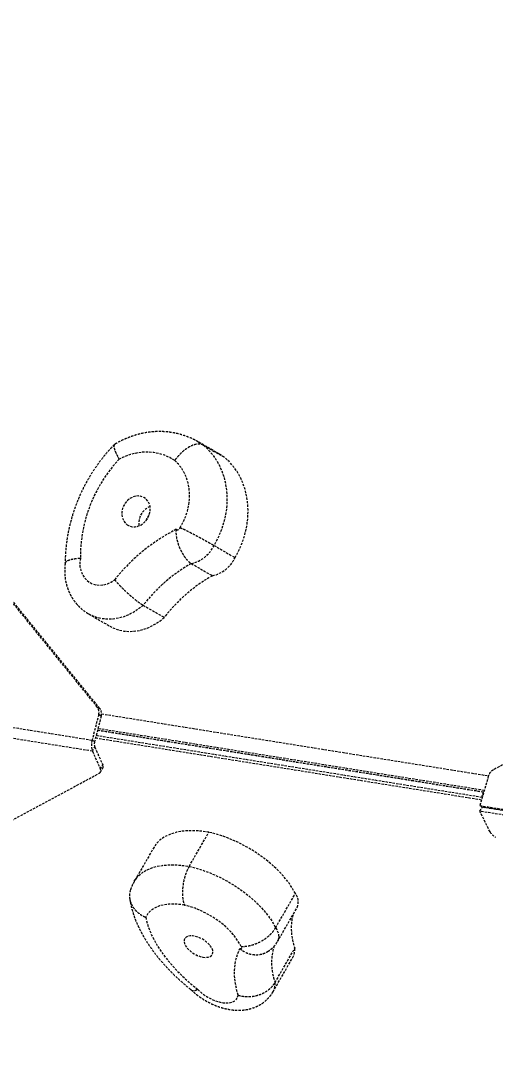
# Model space of a CAD drawing. Header units: millimetres. Extents: x -5934 to 4978, y -3536 to 3518.
# Drawn here: x 854 to 1110, y 130 to 686 of the extents above; entities that cross this region are included whole.
import ezdxf

# ---------------------------------------------------------------- set-up
doc = ezdxf.new("R2010")
doc.units = ezdxf.units.MM
doc.linetypes.add('HIDDEN', pattern=[1.905, 1.27, -0.635])
for name, color, linetype in [('DIKOM_ОБЪЕКТ', 7, 'Continuous'), ('DIKOM_РАЗМЕР_ЗОНА', 7, 'Continuous'), ('DIKOM_РАЗМЕР_ОБЪЕКТА', 7, 'Continuous')]:
    doc.layers.add(name, color=color, linetype=linetype)
doc.styles.add('style1', font='arialbd.ttf', dxfattribs={"width": 0.8})
doc.dimstyles.new('1-50', dxfattribs={"dimtxt": 300, "dimasz": 200, "dimexe": 100, "dimexo": 0, "dimgap": 100, "dimtad": 1, "dimtxsty": 'style1', "dimcen": 200, "dimclrd": 7, "dimclre": 7, "dimclrt": 7, "dimadec": 1, "dimazin": 2, "dimtfac": 1, "dimtmove": 0, "dimatfit": 2, "dimfxl": 0, "dimlwd": 25, "dimlwe": 18, "dimarcsym": 0})

# ---------------------------------------------------------------- blocks, each defined once
blk = doc.blocks.new('*D0')
at = {"layer": 'Defpoints', "color": 0, "transparency": 16777216}
for p in [(-2296.89, 639), (2643.2, 244.5), (2643.2, -1241.2)]:
    blk.add_point(p, dxfattribs=at)
at = {"layer": 'DIKOM_РАЗМЕР_ОБЪЕКТА', "color": 7, "lineweight": 18, "transparency": 16777216}
for p, q in [((-2296.89, 639), (-2296.89, -1341.2)), ((2643.2, 244.5), (2643.2, -1341.2))]:
    blk.add_line(p, q, dxfattribs=at)
at = {"layer": 'DIKOM_РАЗМЕР_ОБЪЕКТА', "color": 7, "lineweight": 25, "transparency": 16777216}
blk.add_line((-2096.89, -1241.2), (2443.2, -1241.2), dxfattribs=at)
at = {"layer": 'DIKOM_РАЗМЕР_ОБЪЕКТА', "color": 7, "transparency": 16777216}
for points in [[(-2096.89, -1207.86), (-2096.89, -1274.53), (-2296.89, -1241.2)], [(2443.2, -1207.86), (2443.2, -1274.53), (2643.2, -1241.2)]]:
    blk.add_solid(points, dxfattribs=at)
at = {"layer": 'DIKOM_РАЗМЕР_ОБЪЕКТА', "color": 7, "transparency": 16777216, "insert": (101.53, -873.15), "char_height": 300, "attachment_point": 5, "style": 'style1'}
blk.add_mtext('{\\fArial|b0|i0|c204|p34;\\H1.75x;4950}', dxfattribs=at)
blk = doc.blocks.new('*D1')
at = {"layer": 'Defpoints', "color": 0, "transparency": 16777216}
for p in [(-1315.67, 1399.62), (-2761.53, -516.72), (2199.14, -516.72)]:
    blk.add_point(p, dxfattribs=at)
at = {"layer": 'DIKOM_РАЗМЕР_ОБЪЕКТА', "color": 7, "lineweight": 18, "transparency": 16777216}
for p, q in [((-1315.67, 1399.62), (-2861.53, 1399.62)), ((2199.14, -516.72), (-2861.53, -516.72))]:
    blk.add_line(p, q, dxfattribs=at)
at = {"layer": 'DIKOM_РАЗМЕР_ОБЪЕКТА', "color": 7, "lineweight": 25, "transparency": 16777216}
blk.add_line((-2761.53, 1199.62), (-2761.53, -316.72), dxfattribs=at)
at = {"layer": 'DIKOM_РАЗМЕР_ОБЪЕКТА', "color": 7, "transparency": 16777216}
for points in [[(-2794.86, 1199.62), (-2728.19, 1199.62), (-2761.53, 1399.62)], [(-2794.86, -316.72), (-2728.19, -316.72), (-2761.53, -516.72)]]:
    blk.add_solid(points, dxfattribs=at)
at = {"layer": 'DIKOM_РАЗМЕР_ОБЪЕКТА', "color": 7, "transparency": 16777216, "insert": (-3129.58, 684.6), "char_height": 300, "attachment_point": 5, "rotation": 90, "style": 'style1'}
blk.add_mtext('{\\fArial|b0|i0|c204|p34;\\H1.75x;1950}', dxfattribs=at)
blk = doc.blocks.new('*D2')
at = {"layer": 'Defpoints', "color": 0, "transparency": 16777216}
for p in [(-2311.07, 3518.49), (-5291.95, -2644.37), (2643.33, -2644.37)]:
    blk.add_point(p, dxfattribs=at)
at = {"layer": 'DIKOM_РАЗМЕР_ЗОНА', "color": 7, "lineweight": 18, "transparency": 16777216}
for p, q in [((-2311.07, 3518.49), (-5391.95, 3518.49)), ((2643.33, -2644.37), (-5391.95, -2644.37))]:
    blk.add_line(p, q, dxfattribs=at)
at = {"layer": 'DIKOM_РАЗМЕР_ЗОНА', "color": 7, "lineweight": 25, "transparency": 16777216}
blk.add_line((-5291.95, 3318.49), (-5291.95, -2444.37), dxfattribs=at)
at = {"layer": 'DIKOM_РАЗМЕР_ЗОНА', "color": 7, "transparency": 16777216}
for points in [[(-5325.28, 3318.49), (-5258.61, 3318.49), (-5291.95, 3518.49)], [(-5325.28, -2444.37), (-5258.61, -2444.37), (-5291.95, -2644.37)]]:
    blk.add_solid(points, dxfattribs=at)
at = {"layer": 'DIKOM_РАЗМЕР_ЗОНА', "color": 7, "transparency": 16777216, "insert": (-5660, 631.36), "char_height": 300, "attachment_point": 5, "rotation": 90, "style": 'style1'}
blk.add_mtext('{\\fArial|b0|i0|c204|p34;\\H1.75x;6150}', dxfattribs=at)
blk = doc.blocks.new('*D3')
at = {"layer": 'Defpoints', "color": 0, "transparency": 16777216}
for p in [(-4645.22, 715.38), (4976.69, 143.64), (4976.69, -3436.45)]:
    blk.add_point(p, dxfattribs=at)
at = {"layer": 'DIKOM_РАЗМЕР_ЗОНА', "color": 7, "lineweight": 18, "transparency": 16777216}
for p, q in [((-4645.22, 715.38), (-4645.22, -3536.45)), ((4976.69, 143.64), (4976.69, -3536.45))]:
    blk.add_line(p, q, dxfattribs=at)
at = {"layer": 'DIKOM_РАЗМЕР_ЗОНА', "color": 7, "lineweight": 25, "transparency": 16777216}
blk.add_line((-4445.22, -3436.45), (4776.69, -3436.45), dxfattribs=at)
at = {"layer": 'DIKOM_РАЗМЕР_ЗОНА', "color": 7, "transparency": 16777216}
for points in [[(-4445.22, -3403.11), (-4445.22, -3469.78), (-4645.22, -3436.45)], [(4776.69, -3403.11), (4776.69, -3469.78), (4976.69, -3436.45)]]:
    blk.add_solid(points, dxfattribs=at)
at = {"layer": 'DIKOM_РАЗМЕР_ЗОНА', "color": 7, "transparency": 16777216, "insert": (87.74, -3068.4), "char_height": 300, "attachment_point": 5, "style": 'style1'}
blk.add_mtext('{\\fArial|b0|i0|c204|p34;\\H1.75x;9600}', dxfattribs=at)

msp = doc.modelspace()

# ---------------------------------------------------------------- linework, layer by layer
at = {"layer": 'DIKOM_ОБЪЕКТ', "color": 7, "linetype": 'HIDDEN', "lineweight": 15}
for p, q in [((895.13, 315.315), (778.157, 459.282)), ((896.496, 314.526), (779.523, 458.493)), ((949.54, 458.379), (952.425, 456.53)), ((960.942, 451.796), (949.56, 458.367)), ((952.425, 456.53), (963.808, 449.958)), ((963.808, 449.958), (960.942, 451.796)), ((958.116, 402.468), (969.498, 395.896)), ((945.857, 392.703), (957.24, 386.131)), ((1288.261, 377.971), (1108.869, 281.443)), ((919.894, 370.222), (931.277, 363.651)), ((890.503, 365.498), (901.885, 358.927)), ((774.338, 316.361), (892.334, 297.474)), ((895.13, 315.315), (896.496, 314.526)), ((897.431, 311.648), (1106.212, 278.226)), ((892.514, 291.476), (774.541, 310.36)), ((895.889, 311.17), (892.334, 297.474)), ((897.255, 310.381), (893.7, 296.685)), ((897.255, 310.381), (895.889, 311.17)), ((895.29, 302.812), (1103.649, 269.457)), ((895.322, 302.933), (1103.684, 269.577)), ((1103.896, 270.304), (895.511, 303.662)), ((892.334, 297.474), (893.7, 296.685)), ((1102.391, 265.146), (894.166, 298.479)), ((1102.797, 266.537), (894.529, 299.877)), ((892.514, 291.476), (893.79, 293.686)), ((892.514, 291.476), (896.765, 281.98)), ((893.79, 293.686), (898.041, 284.19)), ((896.765, 281.98), (898.041, 284.19)), ((785.011, 219.748), (896.201, 279.583)), ((896.819, 280.164), (898.095, 282.374)), ((1106.149, 278.026), (1101.526, 262.179)), ((1102.723, 266.548), (1103.485, 269.484)), ((1101.526, 262.179), (1210.578, 244.721)), ((1102.892, 261.39), (1101.526, 262.179)), ((1102.892, 261.39), (1210.277, 244.199)), ((1101.619, 259.085), (1102.895, 261.295)), ((1208.955, 241.902), (1101.619, 259.085)), ((1107.052, 247.965), (1101.619, 259.085)), ((1210.227, 244.112), (1102.895, 261.295)), ((944.714, 229.364), (955.347, 247.781)), ((925.751, 239.715), (915.117, 221.298)), ((991.396, 196.306), (1002.029, 214.723)), ((992.391, 188.818), (1003.024, 207.235)), ((991.07, 166.75), (1001.703, 185.167)), ((989.953, 161.707), (1000.587, 180.124))]:
    msp.add_line(p, q, dxfattribs=at)
at = {"layer": 'DIKOM_ОБЪЕКТ', "color": 7, "linetype": 'HIDDEN', "lineweight": 15, "flags": 128}
for points in [[(952.425, 456.53), (954.908, 454.238), (957.157, 451.683), (959.155, 448.885), (960.885, 445.866), (962.335, 442.652), (963.491, 439.267), (964.345, 435.74), (964.889, 432.099), (965.12, 428.373), (965.036, 424.592), (964.636, 420.787), (963.925, 416.989), (962.908, 413.227), (961.593, 409.534), (959.992, 405.938), (958.116, 402.468)], [(936.896, 448.271), (934.307, 449.828), (931.55, 451.073), (928.652, 451.992), (925.642, 452.578), (922.55, 452.824), (919.408, 452.728), (916.246, 452.29), (913.097, 451.515), (909.99, 450.411), (906.959, 448.989)], [(939.796, 412.078), (941.394, 414.893), (942.713, 417.842), (943.738, 420.887), (944.455, 423.991), (944.855, 427.114), (944.934, 430.218), (944.69, 433.262), (944.126, 436.21), (943.25, 439.024), (942.073, 441.67), (940.608, 444.112), (938.876, 446.322), (936.896, 448.271)], [(969.498, 395.896), (971.374, 399.366), (972.976, 402.962), (974.29, 406.656), (975.307, 410.417), (976.019, 414.215), (976.418, 418.02), (976.503, 421.801), (976.272, 425.527), (975.727, 429.168), (974.873, 432.696), (973.717, 436.08), (972.268, 439.295), (970.537, 442.313), (968.539, 445.111), (966.29, 447.667), (963.808, 449.958)], [(911.23, 413.666), (912.535, 412.957), (913.983, 412.57), (915.515, 412.521), (917.068, 412.812), (918.579, 413.431), (919.986, 414.353), (921.231, 415.54), (922.262, 416.942), (923.039, 418.504), (923.529, 420.161), (923.712, 421.844), (923.581, 423.486), (923.141, 425.019), (922.409, 426.38), (921.417, 427.514), (920.204, 428.374), (918.821, 428.924), (917.323, 429.143), (915.772, 429.021), (914.232, 428.564), (912.766, 427.789), (911.434, 426.73), (910.289, 425.429), (909.38, 423.939), (908.744, 422.321), (908.405, 420.643), (908.379, 418.971), (908.667, 417.376), (909.256, 415.921), (910.122, 414.667), (911.23, 413.666)], [(885.998, 395.6), (885.722, 393.364), (885.788, 391.161), (886.193, 389.051), (886.925, 387.091), (887.966, 385.336), (889.287, 383.834), (890.851, 382.626), (892.615, 381.744), (894.532, 381.213), (896.549, 381.048), (898.61, 381.253), (900.659, 381.822), (902.641, 382.74), (904.5, 383.982)], [(919.894, 370.222), (917.463, 368.223), (914.878, 366.501), (912.172, 365.075), (909.377, 363.965), (906.528, 363.183), (903.66, 362.74), (900.809, 362.64), (898.01, 362.885), (895.297, 363.472), (892.703, 364.394), (890.456, 365.525)], [(901.885, 358.927), (904.086, 357.823), (906.679, 356.901), (909.392, 356.313), (912.191, 356.068), (915.043, 356.168), (917.91, 356.612), (920.759, 357.393), (923.554, 358.504), (926.261, 359.929), (928.846, 361.652), (931.277, 363.651)], [(955.347, 247.781), (951.526, 248.321), (947.848, 248.59), (944.342, 248.588), (941.037, 248.313), (937.959, 247.769), (935.133, 246.959), (932.58, 245.89), (930.322, 244.571), (928.376, 243.011), (926.758, 241.225), (925.751, 239.715)], [(1002.029, 214.723), (1000.55, 217.374), (998.785, 220.041), (996.749, 222.703), (994.457, 225.337), (991.929, 227.922), (989.185, 230.438), (986.247, 232.864), (983.139, 235.18), (979.886, 237.369), (976.514, 239.412), (973.05, 241.292), (969.522, 242.995), (965.959, 244.507), (962.39, 245.815), (958.843, 246.91), (955.347, 247.781)], [(915.119, 221.301), (916.124, 222.807), (917.743, 224.594), (919.689, 226.154), (921.947, 227.473), (924.5, 228.542), (927.326, 229.352), (930.404, 229.896), (933.709, 230.171), (937.215, 230.173), (940.893, 229.904), (944.714, 229.364)], [(944.714, 229.364), (948.21, 228.493), (951.757, 227.398), (955.326, 226.09), (958.889, 224.578), (962.417, 222.875), (965.881, 220.994), (969.253, 218.952), (972.506, 216.763), (975.614, 214.447), (978.552, 212.021), (981.296, 209.505), (983.824, 206.92), (986.115, 204.286), (988.152, 201.624), (989.917, 198.957), (991.396, 196.306)], [(942.112, 208.492), (939.126, 208.871), (936.274, 209.011), (933.584, 208.911), (931.082, 208.573), (928.795, 207.998), (926.744, 207.194), (924.951, 206.168), (923.433, 204.93), (922.205, 203.494), (921.279, 201.872)], [(972.749, 186.145), (971.6, 188.315), (970.157, 190.503), (968.437, 192.683), (966.464, 194.828), (964.261, 196.91), (961.855, 198.904), (959.278, 200.784), (956.561, 202.526), (953.739, 204.11), (950.846, 205.515), (947.92, 206.723), (944.996, 207.72), (942.112, 208.492)], [(921.279, 201.872), (922.023, 198.748), (923.089, 195.543), (924.471, 192.275), (926.161, 188.961), (928.151, 185.62), (930.43, 182.268), (932.986, 178.924), (935.805, 175.605), (938.871, 172.331), (942.169, 169.117), (945.68, 165.982), (949.387, 162.942)], [(991.396, 196.306), (992.152, 194.899), (992.68, 193.526), (992.971, 192.211), (993.019, 190.974), (992.824, 189.836), (992.39, 188.816), (992.389, 188.815)], [(952.155, 180.403), (953.599, 180.26), (954.886, 180.357), (955.962, 180.688), (956.782, 181.24), (957.315, 181.991), (957.537, 182.91), (957.439, 183.959), (957.026, 185.096), (956.315, 186.274), (955.334, 187.444), (954.124, 188.558), (952.735, 189.572), (951.222, 190.444), (949.649, 191.137), (948.079, 191.624), (946.577, 191.884), (945.204, 191.907), (944.017, 191.692), (943.064, 191.248), (942.384, 190.593), (942.005, 189.754), (941.942, 188.765), (942.199, 187.666), (942.764, 186.503), (943.614, 185.323), (944.715, 184.175), (946.022, 183.105), (947.48, 182.158), (949.031, 181.371), (950.611, 180.778), (952.155, 180.403)], [(971.115, 159.922), (970.203, 163.438), (969.584, 166.87), (969.261, 170.208), (969.234, 173.439), (969.504, 176.552), (970.069, 179.535), (970.928, 182.38), (972.077, 185.075)], [(972.077, 185.075), (972.387, 185.026), (972.658, 185.041), (972.872, 185.119), (973.013, 185.255), (973.073, 185.44), (973.046, 185.66), (972.936, 185.901), (972.749, 186.145)], [(949.387, 162.942), (950.972, 161.454), (952.762, 160.067), (954.708, 158.82), (956.756, 157.746), (958.851, 156.875), (960.935, 156.232), (962.951, 155.832), (964.844, 155.688), (966.562, 155.804), (968.057, 156.175), (969.29, 156.793), (970.226, 157.64), (970.84, 158.692), (971.115, 159.922)]]:
    msp.add_lwpolyline(points, dxfattribs=at)
at = {"layer": 'DIKOM_ОБЪЕКТ', "color": 7, "linetype": 'HIDDEN', "lineweight": 15}
for centre, radius, start, end in [((963.422, 396.012), 77.426, 136.82461, 180.30453), ((927.119, 414.422), 9.651, 111.41648, 188.58352), ((926.263, 414.916), 4.893, 130.37255, 169.62745), ((938.488, 412.243), 1.318, 235.06868, 352.79313), ((984.53, 320.035), 102.441, 117.18205, 141.37403), ((942.171, 409.907), 17.595, 282.09392, 334.98738), ((953.553, 403.336), 17.595, 282.09425, 334.98704), ((988.658, 317.039), 86.93, 119.49549, 142.28089), ((1000.039, 310.469), 86.928, 119.49527, 142.28111), ((891.388, 312.487), 4.69, 343.68546, 37.08381), ((892.754, 311.699), 4.69, 343.68462, 37.08465), ((901.597, 294.75), 9.655, 163.61268, 199.82261), ((898.331, 295.323), 4.827, 163.61212, 199.82286), ((896.327, 283.23), 1.965, 334.18398, 29.25322), ((895.324, 281.054), 1.713, 300.81916, 32.71923), ((1111.641, 276.446), 5.715, 119.01609, 163.9523), ((1113.397, 251.538), 7.282, 209.38743, 241.83722), ((996.122, 210.128), 7.484, 337.26127, 37.87819), ((1031.112, 195.905), 31.308, 166.68479, 200.05782), ((1019.732, 177.354), 30.561, 162.64844, 200.30212), ((992.723, 184.51), 9.004, 330.85005, 4.18828), ((982.089, 166.093), 9.005, 330.88581, 4.18738)]:
    msp.add_arc(centre, radius, start, end, dxfattribs=at)
for points, knots in [([(949.52, 458.345), (948.992, 458.657), (947.436, 459.579), (944.687, 460.809), (941.313, 462.039), (937.83, 462.959), (934.268, 463.581), (930.644, 463.897), (926.982, 463.907), (923.302, 463.609), (919.625, 463.005), (915.974, 462.097), (912.37, 460.892), (908.84, 459.388), (906.253, 458.062), (904.856, 457.233), (904.573, 457.065)], [0, 0, 0, 0, 0.0397181, 0.117097, 0.1944348, 0.2718164, 0.349323, 0.4270261, 0.5049893, 0.583258, 0.6618634, 0.7408191, 0.8201237, 0.8997616, 0.9797051, 1, 1, 1, 1]), ([(904.417, 456.938), (903.92, 456.428), (902.237, 454.701), (899.514, 451.599), (896.327, 447.578), (893.363, 443.376), (890.628, 439.014), (888.133, 434.508), (885.888, 429.874), (883.903, 425.131), (882.184, 420.297), (880.739, 415.389), (879.575, 410.428), (878.693, 405.431), (878.113, 400.419), (877.83, 396.181), (877.841, 393.63), (877.845, 392.741)], [0, 0, 0, 0, 0.0299714, 0.1015535, 0.1731577, 0.2447923, 0.3164513, 0.3881309, 0.4598267, 0.5315328, 0.6032452, 0.6749587, 0.7466656, 0.8183586, 0.8900262, 0.9616563, 1, 1, 1, 1]), ([(904.437, 456.92), (904.338, 456.802), (904.118, 456.54), (904.094, 455.742), (904.306, 454.631), (904.792, 453.227), (905.617, 451.391), (906.425, 449.899), (906.953, 448.999), (906.959, 448.989)], [0, 0, 0, 0, 0.1283626, 0.2866132, 0.4493765, 0.6091511, 0.7734478, 0.9974113, 1, 1, 1, 1]), ([(952.425, 456.53), (952.024, 456.716), (951.209, 457.093), (949.717, 457.205), (948.058, 456.975), (946.287, 456.385), (944.428, 455.447), (942.566, 454.204), (940.72, 452.667), (938.801, 450.735), (937.556, 449.193), (936.912, 448.293), (936.896, 448.271)], [0, 0, 0, 0, 0.1057721, 0.2146158, 0.3203877, 0.429228, 0.53502, 0.6438792, 0.749729, 0.8586429, 0.9966446, 1, 1, 1, 1]), ([(939.796, 412.078), (939.807, 412.074), (940.711, 411.743), (942.325, 410.972), (944.759, 409.75), (946.991, 408.583), (949.232, 407.388), (951.379, 406.225), (953.416, 405.109), (955.241, 404.097), (956.865, 403.185), (957.695, 402.709), (958.116, 402.468)], [0, 0, 0, 0, 0.0016804, 0.1432317, 0.2488644, 0.3575568, 0.4631177, 0.5717366, 0.6772713, 0.7858682, 0.8914033, 1, 1, 1, 1]), ([(937.733, 411.162), (937.731, 411.154), (937.599, 410.529), (937.542, 409.232), (937.75, 407.126), (938.254, 404.819), (939.031, 402.428), (939.997, 400.152), (941.081, 398.09), (942.26, 396.249), (943.467, 394.719), (944.691, 393.477), (945.465, 392.963), (945.857, 392.703)], [0, 0, 0, 0, 0.0010794, 0.0812553, 0.1643753, 0.2682241, 0.3751126, 0.4780722, 0.5839577, 0.6864883, 0.7919611, 0.8944904, 1, 1, 1, 1]), ([(877.835, 392.884), (877.901, 393.094), (878.032, 393.516), (878.76, 394.097), (879.852, 394.614), (881.333, 395.045), (883.319, 395.406), (884.982, 395.555), (885.983, 395.6), (885.998, 395.6)], [0, 0, 0, 0, 0.1539132, 0.3098529, 0.4702838, 0.626623, 0.7874594, 0.99682, 1, 1, 1, 1]), ([(877.828, 392.885), (877.827, 392.88), (877.648, 391.868), (877.52, 389.819), (877.544, 386.771), (877.913, 383.758), (878.588, 380.825), (879.572, 378.008), (880.846, 375.341), (882.394, 372.857), (884.192, 370.582), (886.221, 368.549), (888.306, 366.844), (889.789, 365.952), (890.459, 365.55)], [0, 0, 0, 0, 0.0005, 0.0949368, 0.1894042, 0.2835929, 0.3773544, 0.470556, 0.5630965, 0.6549128, 0.7459963, 0.836379, 0.9261376, 1, 1, 1, 1]), ([(904.5, 383.982), (904.508, 383.971), (905.134, 383.205), (906.336, 381.828), (908.239, 379.836), (910.044, 378.068), (911.907, 376.349), (913.738, 374.755), (915.52, 373.293), (917.162, 372.036), (918.668, 370.968), (919.482, 370.473), (919.894, 370.222)], [0, 0, 0, 0, 0.00204423, 0.14514678, 0.25093784, 0.35975807, 0.46508342, 0.57343396, 0.67855282, 0.78670561, 0.89182528, 1, 1, 1, 1]), ([(944.714, 229.364), (944.371, 228.726), (943.674, 227.431), (942.798, 225.2), (942.069, 222.809), (941.53, 220.341), (941.184, 217.83), (941.047, 215.39), (941.121, 213.045), (941.429, 210.692), (941.828, 209.236), (942.106, 208.51), (942.112, 208.492)], [0, 0, 0, 0, 0.1057739, 0.2146145, 0.3203881, 0.4292269, 0.5350211, 0.6438792, 0.7497289, 0.8586415, 0.9966446, 1, 1, 1, 1]), ([(915.152, 221.285), (914.849, 220.763), (914.079, 219.436), (913.429, 217.835), (913.08, 216.774), (913.021, 216.596)], [0, 0, 0, 0, 0.3504407, 0.8906623, 1, 1, 1, 1]), ([(913.03, 216.594), (912.854, 215.956), (912.496, 214.658), (912.475, 212.609), (912.841, 210.554), (913.633, 208.546), (914.805, 206.674), (916.352, 204.956), (918.446, 203.275), (920.198, 202.325), (921.267, 201.877), (921.279, 201.872)], [0, 0, 0, 0, 0.1133614, 0.2306768, 0.3513705, 0.469133, 0.590251, 0.7091497, 0.8314109, 0.9980713, 1, 1, 1, 1]), ([(912.632, 211.899), (912.715, 211.358), (912.986, 209.586), (913.689, 206.573), (914.823, 202.85), (916.27, 199.094), (918.016, 195.315), (920.054, 191.536), (922.37, 187.779), (924.946, 184.063), (927.765, 180.406), (930.81, 176.821), (934.065, 173.318), (937.514, 169.907), (941.149, 166.601), (943.949, 164.225), (945.542, 162.962), (945.827, 162.736)], [0, 0, 0, 0, 0.0308491, 0.1009659, 0.1720804, 0.2445155, 0.3179673, 0.3920965, 0.4665811, 0.5411332, 0.6155566, 0.6897612, 0.7637074, 0.837388, 0.910819, 0.9840286, 1, 1, 1, 1]), ([(972.749, 186.145), (972.759, 186.145), (973.633, 186.149), (975.316, 186.216), (977.854, 186.686), (980.186, 187.388), (982.51, 188.373), (984.718, 189.599), (986.788, 191.054), (988.615, 192.676), (990.212, 194.444), (990.997, 195.679), (991.396, 196.306)], [0, 0, 0, 0, 0.0016789, 0.1432304, 0.2488635, 0.3575553, 0.4631162, 0.5717334, 0.67727, 0.7858654, 0.8914025, 1, 1, 1, 1]), ([(972.077, 185.075), (972.083, 185.069), (972.488, 184.64), (973.471, 183.856), (975.247, 182.856), (977.349, 182.089), (979.663, 181.68), (981.983, 181.672), (984.176, 182.076), (985.963, 182.697), (986.89, 183.306), (987.228, 183.529)], [0, 0, 0, 0, 0.0014462, 0.1090033, 0.2205054, 0.3598155, 0.5032036, 0.6413211, 0.7833634, 0.9209067, 1, 1, 1, 1]), ([(987.243, 183.507), (987.681, 183.788), (988.704, 184.444), (990.166, 185.8), (991.467, 187.29), (992.104, 188.394), (992.355, 188.829)], [0, 0, 0, 0, 0.2089064, 0.4881303, 0.7986488, 1, 1, 1, 1]), ([(945.72, 162.833), (945.802, 162.75), (946.581, 161.96), (948.191, 160.573), (950.592, 158.744), (953.138, 157.102), (955.798, 155.644), (958.561, 154.385), (961.42, 153.335), (964.367, 152.517), (967.396, 151.957), (970.35, 151.706), (973.158, 151.755), (975.753, 152.069), (978.214, 152.64), (980.528, 153.456), (982.688, 154.508), (984.678, 155.787), (986.551, 157.326), (988.226, 159.141), (989.374, 160.649), (989.847, 161.561), (989.935, 161.731)], [0, 0, 0, 0, 0.0068791, 0.0650119, 0.1225899, 0.1799029, 0.2372275, 0.2948967, 0.3532365, 0.4126661, 0.473516, 0.5358242, 0.5907639, 0.6438182, 0.6949782, 0.7445443, 0.7928833, 0.8403322, 0.8871689, 0.9384342, 0.9885139, 1, 1, 1, 1]), ([(945.831, 162.741), (945.84, 162.729), (946.002, 162.511), (946.591, 162.371), (947.699, 162.359), (948.735, 162.674), (949.377, 162.938), (949.387, 162.942)], [0, 0, 0, 0, 0.016155, 0.3065132, 0.6052378, 0.994094, 1, 1, 1, 1]), ([(971.115, 159.922), (971.129, 159.917), (972.159, 159.578), (974.044, 159.168), (976.832, 159.032), (979.348, 159.256), (981.832, 159.821), (984.168, 160.695), (986.34, 161.867), (988.239, 163.283), (989.88, 164.917), (990.669, 166.133), (991.07, 166.75)], [0, 0, 0, 0, 0.0020443, 0.145148, 0.2509371, 0.3597578, 0.465084, 0.5734334, 0.6785537, 0.7867065, 0.8918279, 1, 1, 1, 1])]:
    msp.add_open_spline(points, degree=3, knots=knots, dxfattribs=at)

# ---------------------------------------------------------------- dimensions: what is measured, and where the dimension line sits
at = {"layer": 'DIKOM_РАЗМЕР_ЗОНА'}
dim = msp.add_linear_dim(base=(-5291.948, -2644.366), p1=(-2311.073, 3518.487), p2=(2643.327, -2644.366), angle=90, text='{\\fArial|b0|i0|c204|p34;\\H1.75x;6150}', dimstyle='1-50', dxfattribs=at)
dim.commit()
dim.dimension.update_dxf_attribs({"geometry": '*D2', "text_midpoint": (-5291.948, 631.362), "dimtype": 160})
dim = msp.add_linear_dim(base=(4976.687, -3436.446), p1=(-4645.215, 715.379), p2=(4976.687, 143.643), text='{\\fArial|b0|i0|c204|p34;\\H1.75x;9600}', dimstyle='1-50', dxfattribs=at)
dim.commit()
dim.dimension.update_dxf_attribs({"geometry": '*D3', "text_midpoint": (87.741, -3436.446), "dimtype": 160})
at = {"layer": 'DIKOM_РАЗМЕР_ОБЪЕКТА'}
dim = msp.add_linear_dim(base=(-2761.526, -516.724), p1=(-1315.667, 1399.616), p2=(2199.135, -516.724), angle=90, text='{\\fArial|b0|i0|c204|p34;\\H1.75x;1950}', dimstyle='1-50', dxfattribs=at)
dim.commit()
dim.dimension.update_dxf_attribs({"geometry": '*D1', "text_midpoint": (-2761.526, 684.6), "dimtype": 160})
dim = msp.add_linear_dim(base=(2643.204, -1241.198), p1=(-2296.887, 638.997), p2=(2643.204, 244.499), text='{\\fArial|b0|i0|c204|p34;\\H1.75x;4950}', dimstyle='1-50', dxfattribs=at)
dim.commit()
dim.dimension.update_dxf_attribs({"geometry": '*D0', "text_midpoint": (101.53, -1241.198), "dimtype": 160})

doc.saveas('drawing.dxf')
